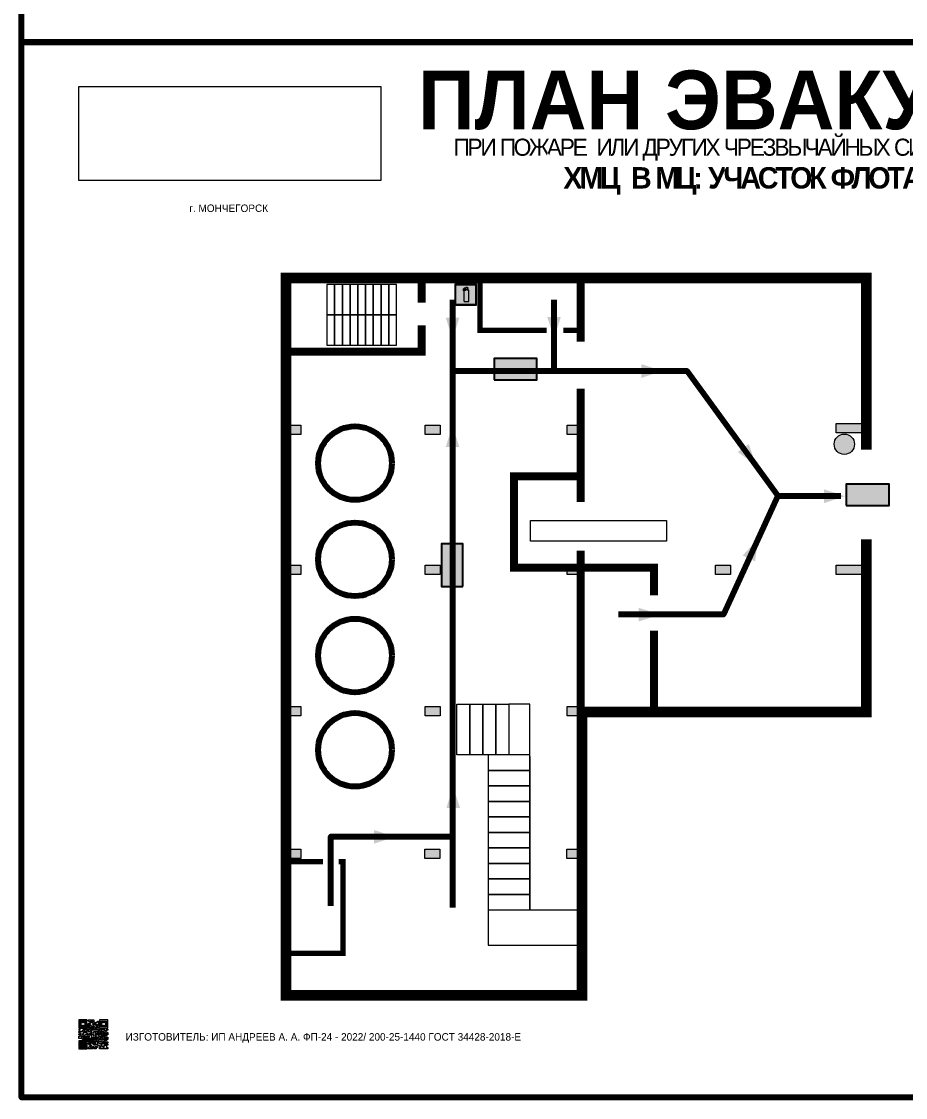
# Model space of a CAD drawing. Header units: millimetres. Extents: x 13114 to 67229, y 22859 to 38520.
# Drawn here: x 28271.5 to 28602.5, y 30103.8 to 30506.6 of the extents above; entities that cross this region are included whole.
import ezdxf

# ---------------------------------------------------------------- set-up
doc = ezdxf.new("R2010")
doc.units = ezdxf.units.MM
doc.layers.add('План_Штампы', color=7, linetype='Continuous')
doc.styles.add('обычный', font='arial.ttf')
picture_1 = doc.add_image_def('image1.jpg', size_in_pixel=(337, 105))

# ---------------------------------------------------------------- blocks, each defined once
blk = doc.blocks.new('QR')
at = {"lineweight": 0}
h = blk.add_hatch(color=256, dxfattribs=at)
h.dxf.hatch_style = 1
h.paths.add_polyline_path([(9241.16, 2687.38), (9242.01, 2687.38), (9242.01, 2687.83), (9241.59, 2687.83), (9241.59, 2688.68), (9239.45, 2688.68), (9239.45, 2688.25), (9239.86, 2688.25), (9239.86, 2687.83), (9240.29, 2687.83), (9240.29, 2688.25), (9241.16, 2688.25), (9241.16, 2687.83), (9240.29, 2687.83), (9240.29, 2687.38), (9239.45, 2687.38), (9239.45, 2685.22), (9238.57, 2685.22), (9238.57, 2684.8), (9239.02, 2684.8), (9239.02, 2684.37), (9238.13, 2684.37), (9238.13, 2683.92), (9239.02, 2683.92), (9239.02, 2683.5), (9239.44, 2683.5), (9239.44, 2682.64), (9239.87, 2682.64), (9239.87, 2682.18), (9239.44, 2682.18), (9239.44, 2682.64), (9238.13, 2682.64), (9238.13, 2681.76), (9237.71, 2681.76), (9237.71, 2682.64), (9238.13, 2682.64), (9238.13, 2683.07), (9237.27, 2683.07), (9237.27, 2683.51), (9237.71, 2683.51), (9237.71, 2684.37), (9238.13, 2684.37), (9238.13, 2685.22), (9237.71, 2685.22), (9237.71, 2684.8), (9237.28, 2684.8), (9237.28, 2684.38), (9235.98, 2684.38), (9235.98, 2683.92), (9236.4, 2683.92), (9236.4, 2683.49), (9236.84, 2683.49), (9236.84, 2683.07), (9236.4, 2683.07), (9236.4, 2682.64), (9235.98, 2682.64), (9235.98, 2681.76), (9237.29, 2681.76), (9237.29, 2681.33), (9239.43, 2681.33), (9239.43, 2681.76), (9240.74, 2681.76), (9240.74, 2683.05), (9239.87, 2683.05), (9239.87, 2683.5), (9240.29, 2683.5), (9240.29, 2683.91), (9240.74, 2683.91), (9240.74, 2684.81), (9240.29, 2684.81), (9240.29, 2684.79), (9240.29, 2684.37), (9239.45, 2684.37), (9239.45, 2684.8), (9239.87, 2684.8), (9239.87, 2685.21), (9240.74, 2685.21), (9240.74, 2686.1), (9240.29, 2686.1), (9240.29, 2685.64), (9239.86, 2685.64), (9239.86, 2686.95), (9240.29, 2686.95), (9240.29, 2686.52), (9240.74, 2686.52), (9240.74, 2686.1), (9241.16, 2686.1), (9241.16, 2686.53), (9241.59, 2686.53), (9241.59, 2686.1), (9242.02, 2686.1), (9242.02, 2685.21), (9241.59, 2685.21), (9241.59, 2686.1), (9241.16, 2686.1), (9241.16, 2685.21), (9240.74, 2685.21), (9240.74, 2684.81), (9242.89, 2684.81), (9242.89, 2685.22), (9242.47, 2685.22), (9242.47, 2686.11), (9242.89, 2686.11), (9242.89, 2686.52), (9242.46, 2686.52), (9242.46, 2686.95), (9242.89, 2686.95), (9242.89, 2686.52), (9243.32, 2686.52), (9243.32, 2688.26), (9242.9, 2688.26), (9242.9, 2687.83), (9242.47, 2687.83), (9242.47, 2687.38), (9242.01, 2687.38), (9242.01, 2686.94), (9241.16, 2686.94)])
h.paths.add_polyline_path([(9239.02, 2682.18), (9239.02, 2681.76), (9238.54, 2681.76), (9238.54, 2682.18)], flags=16)
h.paths.add_polyline_path([(9237.27, 2682.65), (9237.27, 2682.19), (9236.83, 2682.19), (9236.83, 2682.65)], flags=16)
h = blk.add_hatch(color=256, dxfattribs=at)
h.dxf.hatch_style = 1
h.paths.add_polyline_path([(9238.15, 2687.83), (9236.83, 2687.83), (9236.83, 2686.52), (9238.15, 2686.52)], flags=0)
h.paths.add_polyline_path([(9239.01, 2685.65), (9239.01, 2688.68), (9235.98, 2688.68), (9235.98, 2685.65)])
h.paths.add_polyline_path([(9236.41, 2686.1), (9236.41, 2688.26), (9238.56, 2688.26), (9238.56, 2686.1)], flags=16)
h.paths.add_polyline_path([(9236.83, 2686.52), (9236.83, 2687.83), (9238.15, 2687.83), (9238.15, 2686.52)], flags=0)
h = blk.add_hatch(color=256, dxfattribs=at)
h.dxf.hatch_style = 1
h.paths.add_polyline_path([(9243.32, 2686.11), (9242.89, 2686.11), (9242.89, 2685.64), (9243.32, 2685.64)])
h.paths.add_polyline_path([(9239.02, 2683.07), (9239.02, 2683.5), (9238.56, 2683.5), (9238.56, 2683.07)])
h.paths.add_polyline_path([(9236.4, 2684.8), (9236.4, 2685.22), (9235.98, 2685.22), (9235.98, 2684.8)])
h.paths.add_polyline_path([(9236.4, 2683.07), (9236.4, 2683.49), (9235.98, 2683.49), (9235.98, 2683.07)])
h = blk.add_hatch(color=256, dxfattribs=at)
h.dxf.hatch_style = 1
h.paths.add_polyline_path([(9238.15, 2686.52), (9238.15, 2687.83), (9236.83, 2687.83), (9236.83, 2686.52)])
h.paths.add_polyline_path([(9245.91, 2686.52), (9245.91, 2687.83), (9244.59, 2687.83), (9244.59, 2686.52)], flags=0)
h.paths.add_polyline_path([(9246.77, 2685.65), (9246.77, 2688.68), (9243.74, 2688.68), (9243.74, 2685.65)])
h.paths.add_polyline_path([(9244.17, 2686.1), (9244.17, 2688.26), (9246.32, 2688.26), (9246.32, 2686.1)], flags=16)
h.paths.add_polyline_path([(9244.59, 2686.52), (9244.59, 2687.83), (9245.91, 2687.83), (9245.91, 2686.52)], flags=0)
h = blk.add_hatch(color=256, dxfattribs=at)
h.dxf.hatch_style = 1
h.paths.add_polyline_path([(9240.75, 2681.76), (9240.75, 2681.35), (9241.17, 2681.35), (9241.17, 2681.76)])
h.paths.add_polyline_path([(9241.6, 2682.18), (9241.17, 2682.18), (9241.17, 2681.76), (9241.6, 2681.76)])
h.paths.add_polyline_path([(9242.47, 2681.34), (9242.47, 2682.19), (9242.02, 2682.19), (9242.02, 2681.76), (9241.6, 2681.76), (9241.6, 2681.34)])
h.paths.add_polyline_path([(9239.87, 2678.3), (9239.44, 2678.3), (9239.44, 2677.89), (9241.17, 2677.89), (9241.17, 2678.3), (9240.28, 2678.3), (9240.28, 2678.73), (9239.87, 2678.73)])
h.paths.add_polyline_path([(9240.75, 2678.73), (9240.75, 2679.19), (9240.28, 2679.19), (9240.28, 2678.73)])
h.paths.add_polyline_path([(9241.6, 2678.73), (9241.17, 2678.73), (9241.17, 2678.3), (9241.6, 2678.3)])
h.paths.add_polyline_path([(9242.02, 2678.3), (9241.6, 2678.3), (9241.6, 2677.89), (9242.48, 2677.89), (9242.48, 2678.31), (9242.9, 2678.31), (9242.9, 2678.73), (9242.02, 2678.73)])
h.paths.add_polyline_path([(9246.36, 2684.37), (9246.36, 2684.79), (9245.93, 2684.79), (9245.93, 2684.37)])
h.paths.add_polyline_path([(9246.78, 2685.2), (9246.36, 2685.2), (9246.36, 2684.79), (9246.78, 2684.79)])
h.paths.add_polyline_path([(9245.91, 2687.83), (9244.59, 2687.83), (9244.59, 2686.52), (9245.91, 2686.52)])
h = blk.add_hatch(color=256, dxfattribs=at)
h.dxf.hatch_style = 1
h.paths.add_polyline_path([(9243.32, 2682.64), (9243.32, 2683.07), (9244.62, 2683.07), (9244.62, 2684.37), (9243.74, 2684.37), (9243.74, 2684.8), (9244.62, 2684.8), (9244.62, 2684.37), (9245.48, 2684.37), (9245.48, 2685.22), (9243.32, 2685.22), (9243.32, 2683.5), (9242.89, 2683.5), (9242.89, 2683.06), (9242.01, 2683.06), (9242.01, 2683.91), (9242.47, 2683.91), (9242.47, 2683.5), (9242.89, 2683.5), (9242.89, 2684.38), (9241.59, 2684.38), (9241.59, 2683.91), (9240.74, 2683.91), (9240.74, 2683.05), (9241.59, 2683.05), (9241.59, 2682.64), (9242.47, 2682.64), (9242.47, 2682.19), (9242.91, 2682.19), (9242.91, 2681.34), (9242.48, 2681.34), (9242.48, 2680.91), (9242.91, 2680.91), (9242.91, 2679.17), (9243.75, 2679.17), (9243.75, 2678.73), (9244.2, 2678.73), (9244.2, 2678.3), (9243.75, 2678.3), (9243.75, 2677.88), (9246.78, 2677.88), (9246.78, 2678.3), (9246.35, 2678.3), (9246.35, 2679.19), (9245.48, 2679.19), (9245.48, 2678.31), (9245.05, 2678.31), (9245.05, 2678.73), (9244.62, 2678.73), (9244.62, 2679.19), (9244.2, 2679.19), (9244.2, 2679.61), (9245.05, 2679.61), (9245.05, 2680.46), (9245.48, 2680.46), (9245.48, 2681.34), (9245.04, 2681.34), (9245.04, 2681.76), (9244.63, 2681.76), (9244.63, 2682.19), (9244.21, 2682.19), (9244.21, 2681.76), (9243.32, 2681.76), (9243.32, 2682.19), (9244.21, 2682.19), (9244.21, 2682.64)])
h.paths.add_polyline_path([(9243.75, 2683.49), (9243.75, 2683.92), (9244.21, 2683.92), (9244.21, 2683.49)], flags=16)
h.paths.add_polyline_path([(9243.32, 2681.34), (9244.63, 2681.34), (9244.63, 2680.04), (9243.32, 2680.04)], flags=16)
h.paths.add_polyline_path([(9243.76, 2680.89), (9244.18, 2680.89), (9244.18, 2680.48), (9243.76, 2680.48)], flags=0)
h = blk.add_hatch(color=256, dxfattribs=at)
h.dxf.hatch_style = 1
h.paths.add_polyline_path([(9246.36, 2683.07), (9246.78, 2683.07), (9246.78, 2683.92), (9246.36, 2683.92), (9246.36, 2683.49), (9245.92, 2683.49), (9245.92, 2683.92), (9245.06, 2683.92), (9245.06, 2683.49), (9245.48, 2683.49), (9245.48, 2683.07), (9244.62, 2683.07), (9244.62, 2682.65), (9245.05, 2682.65), (9245.05, 2682.18), (9245.48, 2682.18), (9245.48, 2682.65), (9246.36, 2682.65)])
h.paths.add_polyline_path([(9246.78, 2682.18), (9246.36, 2682.18), (9246.36, 2681.75), (9245.92, 2681.75), (9245.92, 2682.18), (9245.48, 2682.18), (9245.48, 2681.34), (9245.48, 2681.34), (9245.94, 2681.34), (9245.94, 2680.91), (9246.36, 2680.91), (9246.36, 2681.34), (9246.78, 2681.34)])
h = blk.add_hatch(color=256, dxfattribs=at)
h.dxf.hatch_style = 1
h.paths.add_polyline_path([(9235.98, 2680.9), (9235.98, 2677.86), (9239.02, 2677.86), (9239.02, 2680.9)])
h.paths.add_polyline_path([(9238.57, 2680.48), (9238.57, 2678.32), (9236.41, 2678.32), (9236.41, 2680.48)], flags=16)
h.paths.add_polyline_path([(9238.15, 2680.05), (9238.15, 2678.74), (9236.83, 2678.74), (9236.83, 2680.05)], flags=0)
h = blk.add_hatch(color=256, dxfattribs=at)
h.dxf.hatch_style = 1
h.paths.add_polyline_path([(9238.15, 2680.05), (9236.83, 2680.05), (9236.83, 2678.74), (9238.15, 2678.74)])
h = blk.add_hatch(color=256, dxfattribs=at)
h.dxf.hatch_style = 1
h.paths.add_polyline_path([(9242.02, 2680.46), (9242.48, 2680.46), (9242.48, 2680.91), (9241.58, 2680.91), (9241.58, 2681.35), (9241.17, 2681.35), (9241.17, 2680.91), (9240.75, 2680.91), (9240.75, 2681.33), (9239.43, 2681.33), (9239.43, 2680.46), (9239.86, 2680.46), (9239.86, 2680.92), (9240.3, 2680.92), (9240.3, 2680.46), (9239.86, 2680.46), (9239.86, 2680.04), (9239.44, 2680.04), (9239.44, 2679.62), (9239.86, 2679.62), (9239.86, 2679.19), (9240.29, 2679.19), (9240.29, 2680.03), (9241.18, 2680.03), (9241.18, 2680.47), (9241.6, 2680.47), (9241.6, 2680.03), (9241.18, 2680.03), (9241.18, 2679.61), (9241.6, 2679.61), (9241.6, 2679.19), (9242.47, 2679.19), (9242.47, 2679.6), (9242.02, 2679.6)])
h = blk.add_hatch(color=256, dxfattribs=at)
h.dxf.hatch_style = 1
h.paths.add_polyline_path([(9244.18, 2680.48), (9244.18, 2680.89), (9243.76, 2680.89), (9243.76, 2680.48)])
h = blk.add_hatch(color=256, dxfattribs=at)
h.dxf.hatch_style = 1
h.paths.add_polyline_path([(9245.93, 2680.04), (9245.93, 2680.46), (9245.48, 2680.46), (9245.48, 2679.62), (9246.35, 2679.62), (9246.35, 2680.04)])
h.paths.add_polyline_path([(9246.78, 2680.04), (9246.78, 2680.46), (9246.35, 2680.46), (9246.35, 2680.04)])
h.paths.add_polyline_path([(9246.78, 2679.18), (9246.78, 2679.62), (9246.35, 2679.62), (9246.35, 2679.18)])
for points in [[(9237.71, 2685.22), (9238.13, 2685.22), (9238.13, 2684.37), (9237.71, 2684.37), (9237.71, 2683.51), (9237.27, 2683.51), (9237.27, 2683.07), (9238.13, 2683.07), (9238.13, 2682.64), (9237.71, 2682.64), (9237.71, 2681.76), (9238.13, 2681.76), (9238.13, 2682.64), (9239.44, 2682.64), (9239.44, 2683.5), (9239.02, 2683.5), (9239.02, 2683.07), (9238.56, 2683.07), (9238.56, 2683.5), (9239.02, 2683.5), (9239.02, 2683.92), (9238.13, 2683.92), (9238.13, 2684.37), (9239.02, 2684.37), (9239.02, 2684.8), (9238.57, 2684.8), (9238.57, 2685.22), (9239.45, 2685.22), (9239.45, 2687.38), (9240.29, 2687.38), (9240.29, 2687.83), (9239.86, 2687.83), (9239.86, 2688.25), (9239.45, 2688.25), (9239.45, 2688.68), (9241.59, 2688.68), (9241.59, 2687.83), (9242.01, 2687.83), (9242.01, 2687.38), (9242.47, 2687.38), (9242.47, 2687.83), (9242.9, 2687.83), (9242.9, 2688.26), (9243.32, 2688.26), (9243.32, 2686.52), (9242.89, 2686.52), (9242.89, 2686.11), (9243.32, 2686.11), (9243.32, 2685.64), (9242.89, 2685.64), (9242.89, 2686.11), (9242.47, 2686.11), (9242.47, 2685.22), (9242.89, 2685.22), (9242.89, 2684.81), (9240.74, 2684.81), (9240.74, 2683.91), (9241.59, 2683.91), (9241.59, 2684.38), (9242.89, 2684.38), (9242.89, 2683.5), (9242.47, 2683.5), (9242.47, 2683.91), (9242.01, 2683.91), (9242.01, 2683.06), (9242.89, 2683.06), (9242.89, 2683.5), (9243.32, 2683.5), (9243.32, 2685.22), (9245.48, 2685.22), (9245.48, 2684.37), (9244.62, 2684.37), (9244.62, 2683.07), (9245.48, 2683.07), (9245.48, 2683.49), (9245.06, 2683.49), (9245.06, 2683.92), (9245.92, 2683.92), (9245.92, 2683.49), (9246.36, 2683.49), (9246.36, 2683.92), (9246.78, 2683.92), (9246.78, 2683.07), (9246.36, 2683.07), (9246.36, 2682.65), (9245.48, 2682.65), (9245.48, 2682.18), (9245.92, 2682.18), (9245.92, 2681.75), (9246.36, 2681.75), (9246.36, 2682.18), (9246.78, 2682.18), (9246.78, 2681.34), (9246.36, 2681.34), (9246.36, 2680.91), (9245.94, 2680.91), (9245.94, 2681.34), (9245.48, 2681.34), (9245.48, 2680.46), (9245.93, 2680.46), (9245.93, 2680.04), (9246.35, 2680.04), (9246.35, 2680.46), (9246.78, 2680.46), (9246.78, 2680.04), (9246.78, 2680.04), (9246.35, 2680.04), (9246.35, 2679.62), (9246.78, 2679.62), (9246.78, 2679.18), (9246.35, 2679.18), (9246.35, 2678.3), (9246.78, 2678.3), (9246.78, 2677.88), (9243.75, 2677.88), (9243.75, 2678.3), (9244.2, 2678.3), (9244.2, 2678.73), (9243.75, 2678.73), (9243.75, 2679.17), (9242.91, 2679.17), (9242.91, 2680.91), (9242.48, 2680.91), (9242.48, 2680.46), (9242.02, 2680.46), (9242.02, 2679.6), (9242.47, 2679.6), (9242.47, 2679.19), (9241.6, 2679.19), (9241.6, 2679.61), (9241.18, 2679.61), (9241.18, 2680.03), (9240.29, 2680.03), (9240.29, 2679.19), (9240.75, 2679.19), (9240.75, 2678.73), (9240.28, 2678.73), (9240.28, 2678.3), (9241.17, 2678.3), (9241.17, 2678.73), (9241.6, 2678.73), (9241.6, 2678.3), (9242.02, 2678.3), (9242.02, 2678.73), (9242.9, 2678.73), (9242.9, 2678.31), (9242.48, 2678.31), (9242.48, 2677.89), (9241.6, 2677.89), (9241.6, 2678.3), (9241.17, 2678.3), (9241.17, 2677.89), (9239.44, 2677.89), (9239.44, 2678.3), (9239.87, 2678.3), (9239.87, 2678.73), (9240.28, 2678.73), (9240.28, 2679.19), (9240.29, 2679.19), (9239.86, 2679.19), (9239.86, 2679.62), (9239.44, 2679.62), (9239.44, 2680.04), (9239.86, 2680.04), (9239.86, 2680.46), (9239.43, 2680.46), (9239.43, 2681.33), (9237.29, 2681.33), (9237.29, 2681.76), (9235.98, 2681.76), (9235.98, 2682.64), (9236.4, 2682.64), (9236.4, 2683.07), (9235.98, 2683.07), (9235.98, 2683.49), (9236.4, 2683.49), (9236.4, 2683.92), (9235.98, 2683.92), (9235.98, 2684.38), (9237.28, 2684.38), (9237.28, 2684.8), (9237.71, 2684.8), (9237.71, 2685.22), (9237.92, 2685.22)], [(9240.74, 2686.1), (9240.74, 2686.52), (9240.29, 2686.52), (9240.29, 2686.95), (9239.86, 2686.95), (9239.86, 2685.64), (9240.29, 2685.64), (9240.29, 2686.1), (9240.74, 2686.1), (9240.74, 2686.52)], [(9240.74, 2683.05), (9240.74, 2681.76), (9239.43, 2681.76), (9239.43, 2681.33), (9240.75, 2681.33), (9240.75, 2681.35), (9240.75, 2680.91), (9241.17, 2680.91), (9241.17, 2681.35), (9241.58, 2681.35), (9241.58, 2680.91), (9242.48, 2680.91), (9242.48, 2681.34), (9242.91, 2681.34), (9242.91, 2682.19), (9242.47, 2682.19), (9242.47, 2682.64), (9241.59, 2682.64), (9241.59, 2683.05), (9240.74, 2683.05)], [(9240.74, 2685.21), (9239.87, 2685.21), (9239.87, 2684.8), (9239.45, 2684.8), (9239.45, 2684.37), (9240.29, 2684.37), (9240.29, 2684.79), (9240.29, 2684.81), (9240.74, 2684.81), (9240.74, 2685.21), (9239.87, 2685.21)], [(9240.74, 2683.91), (9240.29, 2683.91), (9240.29, 2683.5), (9239.87, 2683.5), (9239.87, 2683.05), (9240.74, 2683.05), (9240.74, 2683.91)], [(9241.6, 2681.76), (9242.02, 2681.76), (9242.02, 2682.19), (9242.47, 2682.19), (9242.47, 2681.34), (9241.6, 2681.34), (9241.6, 2681.76)], [(9244.62, 2683.07), (9243.32, 2683.07), (9243.32, 2682.64), (9244.21, 2682.64), (9244.21, 2682.19), (9243.32, 2682.19), (9243.32, 2681.76), (9244.21, 2681.76), (9244.21, 2682.19), (9244.63, 2682.19), (9244.63, 2681.76), (9245.04, 2681.76), (9245.04, 2681.34), (9245.48, 2681.34)], [(9244.62, 2684.37), (9244.62, 2684.8), (9243.74, 2684.8), (9243.74, 2684.37), (9244.62, 2684.37)], [(9245.48, 2682.18), (9245.05, 2682.18), (9245.05, 2682.65), (9244.62, 2682.65), (9244.62, 2683.07)], [(9245.48, 2682.18), (9245.48, 2681.34)], [(9239.86, 2680.46), (9239.86, 2680.92), (9240.3, 2680.92), (9240.3, 2680.46), (9239.86, 2680.46)], [(9245.48, 2680.46), (9245.05, 2680.46), (9245.05, 2679.61), (9244.2, 2679.61), (9244.2, 2679.19), (9244.62, 2679.19), (9244.62, 2678.73), (9245.05, 2678.73), (9245.05, 2678.31), (9245.48, 2678.31), (9245.48, 2679.19), (9246.35, 2679.19), (9246.35, 2679.07)], [(9246.35, 2679.62), (9245.48, 2679.62), (9245.48, 2680.46)], [(9245.48, 2680.46), (9245.48, 2679.62), (9246.35, 2679.62), (9246.35, 2680.04), (9245.93, 2680.04), (9245.93, 2680.46), (9245.48, 2680.46), (9245.48, 2679.62)], [(9246.35, 2679.62), (9246.35, 2679.18)]]:
    blk.add_lwpolyline(points, dxfattribs=at)
for points in [[(9235.98, 2685.65), (9239.01, 2685.65), (9239.01, 2688.68), (9235.98, 2688.68)], [(9236.41, 2688.26), (9238.56, 2688.26), (9238.56, 2686.1), (9236.41, 2686.1)], [(9236.83, 2687.83), (9238.15, 2687.83), (9238.15, 2686.52), (9236.83, 2686.52)], [(9240.29, 2687.83), (9241.16, 2687.83), (9241.16, 2688.25), (9240.29, 2688.25)], [(9240.29, 2688.25), (9241.16, 2688.25), (9241.16, 2687.83), (9240.29, 2687.83)], [(9241.16, 2686.1), (9240.74, 2686.1), (9240.74, 2685.21), (9241.16, 2685.21)], [(9242.01, 2687.38), (9241.16, 2687.38), (9241.16, 2686.94), (9242.01, 2686.94)], [(9241.16, 2687.38), (9242.01, 2687.38), (9242.01, 2686.94), (9241.16, 2686.94)], [(9241.16, 2686.53), (9241.59, 2686.53), (9241.59, 2686.1), (9241.16, 2686.1)], [(9241.59, 2686.1), (9242.02, 2686.1), (9242.02, 2685.21), (9241.59, 2685.21)], [(9242.89, 2686.52), (9242.46, 2686.52), (9242.46, 2686.95), (9242.89, 2686.95)], [(9243.74, 2685.65), (9246.77, 2685.65), (9246.77, 2688.68), (9243.74, 2688.68)], [(9244.17, 2688.26), (9246.32, 2688.26), (9246.32, 2686.1), (9244.17, 2686.1)], [(9244.59, 2687.83), (9245.91, 2687.83), (9245.91, 2686.52), (9244.59, 2686.52)], [(9235.98, 2684.8), (9236.4, 2684.8), (9236.4, 2685.22), (9235.98, 2685.22)], [(9236.4, 2683.07), (9236.84, 2683.07), (9236.84, 2683.49), (9236.4, 2683.49)], [(9236.83, 2682.19), (9237.27, 2682.19), (9237.27, 2682.65), (9236.83, 2682.65)], [(9238.54, 2682.18), (9239.02, 2682.18), (9239.02, 2681.76), (9238.54, 2681.76)], [(9239.44, 2682.64), (9239.87, 2682.64), (9239.87, 2682.18), (9239.44, 2682.18)], [(9241.17, 2682.18), (9241.6, 2682.18), (9241.6, 2681.76), (9241.17, 2681.76)], [(9243.75, 2683.92), (9244.21, 2683.92), (9244.21, 2683.49), (9243.75, 2683.49)], [(9245.93, 2684.79), (9246.36, 2684.79), (9246.36, 2684.37), (9245.93, 2684.37)], [(9246.36, 2685.2), (9246.78, 2685.2), (9246.78, 2684.79), (9246.36, 2684.79)], [(9235.98, 2677.86), (9239.02, 2677.86), (9239.02, 2680.9), (9235.98, 2680.9)], [(9236.41, 2680.48), (9238.57, 2680.48), (9238.57, 2678.32), (9236.41, 2678.32)], [(9236.83, 2680.05), (9238.15, 2680.05), (9238.15, 2678.74), (9236.83, 2678.74)], [(9240.75, 2681.76), (9241.17, 2681.76), (9241.17, 2681.35), (9240.75, 2681.35)], [(9241.18, 2680.03), (9241.6, 2680.03), (9241.6, 2680.47), (9241.18, 2680.47)], [(9243.32, 2680.04), (9244.63, 2680.04), (9244.63, 2681.34), (9243.32, 2681.34)], [(9243.76, 2680.89), (9244.18, 2680.89), (9244.18, 2680.48), (9243.76, 2680.48)]]:
    blk.add_lwpolyline(points, close=True, dxfattribs=at)
blk = doc.blocks.new('A$C7B4425F7')
at = {"true_color": 0xffffff}
blk.add_hatch(color=7, dxfattribs=at).paths.add_polyline_path([(0, 0), (-16, 0), (-16, -8), (0, -8)])
h = blk.add_hatch(color=126)
h.paths.add_polyline_path([(-0.2, -0.2), (-15.8, -0.2), (-15.8, -7.8), (-0.2, -7.8)])
h.paths.add_polyline_path([(-11.76, -2.03), (-11.76, -3.66), (-11.17, -3.66, -0.568275), (-11.17, -6.18), (-12.58, -6.18), (-12.58, -2.03)], flags=16)
h.paths.add_polyline_path([(-13.33, -4.12, -0.495768), (-13.59, -6.18), (-15.03, -6.18), (-15.03, -2.03), (-13.59, -2.03, -0.487973)], flags=16)
h.paths.add_polyline_path([(-10.25, -2.03), (-9.48, -2.03), (-9.48, -6.18), (-10.25, -6.18)], flags=16)
h.paths.add_polyline_path([(-13.84, -3.69), (-14.24, -3.69), (-14.24, -3.03), (-13.9, -3.03, -0.692621)], flags=0)
h.paths.add_polyline_path([(-9.15, -2.03), (-8.4, -2.03), (-8.04, -3.07), (-7.68, -2.03), (-6.93, -2.03), (-7.64, -4.1), (-6.93, -6.18), (-7.68, -6.18), (-8.04, -5.14), (-8.4, -6.18), (-9.15, -6.18), (-8.44, -4.1)], flags=16)
h.paths.add_polyline_path([(-11.76, -4.46), (-11.42, -4.46, -0.692621), (-11.36, -5.12), (-11.76, -5.12)], flags=0)
h.paths.add_polyline_path([(-13.9, -5.2), (-14.24, -5.2), (-14.24, -4.55), (-13.84, -4.55, -0.708038)], flags=0)
edge = h.paths.add_edge_path(flags=16)
edge.add_ellipse((-5.51, -4.08), major_axis=(0, 2.05), ratio=0.586184, start_angle=0, end_angle=360)
edge = h.paths.add_edge_path(flags=0)
edge.add_ellipse((-5.51, -4.08), major_axis=(0, 1.14), ratio=0.454828, start_angle=0, end_angle=360)
h.paths.add_polyline_path([(-4.13, -4.96, 0.377264), (-3.48, -4.52, 0.0555), (-3.16, -2.03), (-1.66, -2.03), (-1.66, -4.96), (-0.96, -4.96), (-0.96, -7.01), (-1.75, -7.01), (-1.75, -6.18), (-3.3, -6.18), (-3.3, -7.02), (-4.13, -7.02)], flags=16)
h.paths.add_polyline_path([(-2.73, -2.91), (-2.28, -2.91), (-2.28, -4.96), (-3.05, -4.96, 0.079136)], flags=0)
at = {"color": 126}
blk.add_lwpolyline([(-16, -8), (0, -8), (0, 0), (-16, 0)], close=True, dxfattribs=at)
blk = doc.blocks.new('A$C32E8229D')
at = {"true_color": 0xffffff}
blk.add_hatch(color=7, dxfattribs=at).paths.add_polyline_path([(0, 0), (0, -8), (16, -8), (16, 0)])
h = blk.add_hatch(color=126)
h.paths.add_polyline_path([(0.2, -0.2), (15.8, -0.2), (15.8, -7.8), (0.2, -7.8)])
h.paths.add_polyline_path([(13.49, -2.05), (12.08, -2.05), (11.37, -2.63, 0.162397), (11.29, -2.84), (11.29, -3.63), (10.35, -3.63), (10.35, -4.05), (11.68, -4.05), (11.68, -3.48), (12.26, -4.28), (11.29, -5.1), (11.29, -6.78), (11.85, -6.78), (11.85, -5.44), (12.8, -4.64), (12.8, -5.94), (14.46, -5.94), (14.46, -5.39), (13.45, -5.39), (13.45, -3.97), (12.46, -2.59), (13.15, -2.59), (13.69, -3.34), (14.18, -3)], flags=16)
h.paths.add_polyline_path([(10.74, -1.82, 1), (11.8, -1.82, 1)], flags=16)
h.paths.add_polyline_path([(9.39, -3.59), (5.99, -3.59), (6.56, -3.03), (5.91, -3.03), (5.1, -3.83), (5.91, -4.64), (6.56, -4.64), (5.99, -4.09), (9.39, -4.09)], flags=16)
h.paths.add_polyline_path([(4.29, -1.08), (1.72, -1.08), (1.72, -6.6), (4.29, -6.6)], flags=16)
at = {"color": 126}
blk.add_lwpolyline([(16, -8), (0, -8), (0, 0), (16, 0)], close=True, dxfattribs=at)
blk = doc.blocks.new('A$C3AD82952')
at = {"true_color": 0xf5f5ff}
h = blk.add_hatch(color=7, dxfattribs=at)
h.dxf.hatch_style = 1
h.paths.add_polyline_path([(8.21, 8.73, 0.414214), (7.89, 9.05), (7.22, 9.05), (7.22, 9.92), (7.59, 9.92, 1), (7.57, 10.36), (7.22, 10.36), (7.22, 10.6), (6.43, 10.6), (6.43, 10.36), (6.01, 10.36), (4.74, 9.59), (4.74, 8.69), (4.98, 8.73), (4.98, 9.26), (6.12, 9.91), (6.43, 9.91), (6.43, 9.05), (5.76, 9.05, 0.414214), (5.44, 8.73), (5.44, 2.2), (8.21, 2.2)], flags=0)
h.paths.add_polyline_path([(12.8, 12.8), (0, 12.8), (0, 0), (12.8, 0)])
h.paths.add_polyline_path([(0.51, 12.29), (12.29, 12.29), (12.29, 0.51), (0.51, 0.51)], flags=16)
h.paths.add_polyline_path([(4.74, 9.59), (6.01, 10.36), (6.43, 10.36), (6.43, 10.6), (7.22, 10.6), (7.22, 10.36), (7.59, 10.36, -0.94586), (7.59, 9.92), (7.22, 9.92), (7.22, 9.05), (7.89, 9.05, -0.414214), (8.21, 8.73), (8.21, 2.2), (5.44, 2.2), (5.44, 8.73, -0.414214), (5.76, 9.05), (6.43, 9.05), (6.43, 9.91), (6.12, 9.91), (4.98, 9.26), (4.98, 8.73), (4.74, 8.69)], flags=0)
h = blk.add_hatch(color=242)
h.dxf.hatch_style = 1
h.paths.add_polyline_path([(12.29, 12.29), (0.51, 12.29), (0.51, 0.51), (12.29, 0.51)])
h.paths.add_polyline_path([(4.74, 8.69), (4.74, 9.59), (6.01, 10.36), (6.43, 10.36), (6.43, 10.6), (7.22, 10.6), (7.22, 10.36), (7.59, 10.36, -0.94586), (7.59, 9.92), (7.22, 9.92), (7.22, 9.05), (7.89, 9.05, -0.414214), (8.21, 8.73), (8.21, 2.2), (5.44, 2.2), (5.44, 8.73, -0.414214), (5.76, 9.05), (6.43, 9.05), (6.43, 9.91), (6.12, 9.91), (4.98, 9.26), (4.98, 8.73)], flags=16)
h = blk.add_hatch(color=7, dxfattribs=at)
h.dxf.hatch_style = 1
h.paths.add_polyline_path([(8.21, 8.73, 0.414214), (7.89, 9.05), (7.22, 9.05), (7.22, 9.92), (7.59, 9.92, 1), (7.57, 10.36), (7.22, 10.36), (7.22, 10.6), (6.43, 10.6), (6.43, 10.36), (6.01, 10.36), (4.74, 9.59), (4.74, 8.69), (4.98, 8.73), (4.98, 9.26), (6.12, 9.91), (6.43, 9.91), (6.43, 9.05), (5.76, 9.05, 0.414214), (5.44, 8.73), (5.44, 2.2), (8.21, 2.2)])
at = {"color": 242, "lineweight": 5}
for p, q in [((0, 0), (0, 12.8)), ((0, 12.8), (12.8, 12.8)), ((6.01, 10.36), (4.74, 9.59)), ((4.74, 9.59), (4.74, 8.69)), ((4.74, 8.69), (4.98, 8.73)), ((4.98, 9.26), (6.12, 9.91)), ((4.98, 8.73), (4.98, 9.26)), ((5.44, 2.2), (5.44, 8.73)), ((5.76, 9.05), (6.43, 9.05)), ((6.01, 10.36), (6.43, 10.36)), ((6.12, 9.91), (6.43, 9.91)), ((7.22, 10.6), (6.43, 10.6)), ((6.43, 10.6), (6.43, 10.36)), ((6.43, 9.91), (6.43, 9.05)), ((7.22, 10.36), (7.22, 10.6)), ((7.59, 10.36), (7.22, 10.36)), ((7.22, 9.05), (7.22, 9.92)), ((7.59, 9.92), (7.22, 9.92)), ((7.89, 9.05), (7.22, 9.05)), ((8.21, 2.2), (8.21, 8.73)), ((12.8, 0), (12.8, 12.8)), ((0, 0), (12.8, 0)), ((5.44, 2.2), (8.21, 2.2))]:
    blk.add_line(p, q, dxfattribs=at)
blk.add_lwpolyline([(0.51, 12.29), (12.29, 12.29), (12.29, 0.51), (0.51, 0.51)], close=True, dxfattribs=at)
for centre, radius, start, end in [((5.76, 8.73), 0.32, 90, 180), ((7.58, 10.14), 0.223, 273.18746, 86.81254), ((7.89, 8.73), 0.32, 0, 90)]:
    blk.add_arc(centre, radius, start, end, dxfattribs=at)
blk = doc.blocks.new('A$C7B8C2D5B')
at = {"lineweight": 0}
h = blk.add_hatch(color=5, dxfattribs=at)
h.dxf.hatch_style = 1
h.paths.add_polyline_path([(1.4, -3.02, 1), (-2.11, -3.02, 1)])
at = {"color": 5, "lineweight": 0}
blk.add_circle((-0.36, -3.02), 1.75, dxfattribs=at)

msp = doc.modelspace()

# ---------------------------------------------------------------- hatches: boundary and pattern name
at = {"lineweight": 0}
h = msp.add_hatch(color=256, dxfattribs=at)
h.dxf.hatch_style = 1
h.paths.add_polyline_path([(28376.15, 30352.01), (28376.15, 30355.48), (28370.53, 30355.48), (28370.53, 30352.01)])
h = msp.add_hatch(color=256, dxfattribs=at)
h.dxf.hatch_style = 1
h.paths.add_polyline_path([(28428.28, 30352.01), (28428.28, 30355.48), (28422.66, 30355.48), (28422.66, 30352.01)])
h = msp.add_hatch(color=256, dxfattribs=at)
h.dxf.hatch_style = 1
h.paths.add_polyline_path([(28481.44, 30352.01), (28481.44, 30355.48), (28475.82, 30355.48), (28475.82, 30352.01)])
h = msp.add_hatch(color=256, dxfattribs=at)
h.dxf.hatch_style = 1
h.paths.add_polyline_path([(28586.7, 30352.65), (28586.7, 30356.12), (28576.58, 30356.12), (28576.58, 30352.65)])
h = msp.add_hatch(color=256, dxfattribs=at)
h.dxf.hatch_style = 1
h.paths.add_polyline_path([(28376.15, 30299.55), (28376.15, 30303.03), (28370.53, 30303.03), (28370.53, 30299.55)])
h = msp.add_hatch(color=256, dxfattribs=at)
h.dxf.hatch_style = 1
h.paths.add_polyline_path([(28428.28, 30299.55), (28428.28, 30303.03), (28422.66, 30303.03), (28422.66, 30299.55)])
h = msp.add_hatch(color=256, dxfattribs=at)
h.dxf.hatch_style = 1
h.paths.add_polyline_path([(28481.44, 30299.55), (28481.44, 30303.03), (28475.82, 30303.03), (28475.82, 30299.55)])
h = msp.add_hatch(color=256, dxfattribs=at)
h.dxf.hatch_style = 1
h.paths.add_polyline_path([(28536.99, 30299.55), (28536.99, 30303.03), (28531.37, 30303.03), (28531.37, 30299.55)])
h = msp.add_hatch(color=256, dxfattribs=at)
h.dxf.hatch_style = 1
h.paths.add_polyline_path([(28586.7, 30299.55), (28586.7, 30303.03), (28576.58, 30303.03), (28576.58, 30299.55)])
h = msp.add_hatch(color=256, dxfattribs=at)
h.dxf.hatch_style = 1
h.paths.add_polyline_path([(28376.15, 30246.65), (28376.15, 30250.12), (28370.53, 30250.12), (28370.53, 30246.65)])
h = msp.add_hatch(color=256, dxfattribs=at)
h.dxf.hatch_style = 1
h.paths.add_polyline_path([(28428.28, 30246.65), (28428.28, 30250.12), (28422.66, 30250.12), (28422.66, 30246.65)])
h = msp.add_hatch(color=256, dxfattribs=at)
h.dxf.hatch_style = 1
h.paths.add_polyline_path([(28481.44, 30246.65), (28481.44, 30250.12), (28475.82, 30250.12), (28475.82, 30246.65)])
h = msp.add_hatch(color=256, dxfattribs=at)
h.dxf.hatch_style = 1
h.paths.add_polyline_path([(28376.07, 30193.35), (28376.07, 30196.82), (28370.45, 30196.82), (28370.45, 30193.35)])
h = msp.add_hatch(color=256, dxfattribs=at)
h.dxf.hatch_style = 1
h.paths.add_polyline_path([(28428.2, 30193.35), (28428.2, 30196.82), (28422.58, 30196.82), (28422.58, 30193.35)])
h = msp.add_hatch(color=256, dxfattribs=at)
h.dxf.hatch_style = 1
h.paths.add_polyline_path([(28481.36, 30193.35), (28481.36, 30196.82), (28475.74, 30196.82), (28475.74, 30193.35)])

# ---------------------------------------------------------------- linework, layer by layer
at = {"color": 1, "lineweight": 100}
for points in [[(28271.52, 30893.84), (28871.52, 30893.84), (28871.52, 30498.84), (28271.52, 30498.84)], [(28271.52, 30498.84), (28871.52, 30498.84), (28871.52, 30103.84), (28271.52, 30103.84)]]:
    msp.add_lwpolyline(points, close=True, dxfattribs=at)
at = {"lineweight": 100}
for points, const_width in [([(28587.81, 30346.28), (28587.81, 30410.51), (28370.53, 30410.51), (28370.53, 30142.1), (28481.4, 30142.1), (28481.4, 30248.14), (28587.81, 30248.14), (28587.81, 30312.71)], 4), ([(28421.36, 30409.99), (28421.36, 30401.32)], 3), ([(28480.85, 30386.79), (28480.85, 30410.51)], 3), ([(28421.36, 30392.87), (28421.36, 30382.96), (28369.74, 30382.96)], 3), ([(28480.85, 30326.73), (28480.85, 30369.15)], 3), ([(28480.49, 30336.29), (28455.9, 30336.29), (28455.9, 30302.13), (28508.39, 30302.13), (28508.39, 30291.85)], 3), ([(28480.85, 30248.14), (28480.85, 30308.48)], 3), ([(28508.39, 30278.61), (28508.39, 30249.07)], 3)]:
    msp.add_lwpolyline(points, dxfattribs=dict(at, const_width=const_width))
at = {"lineweight": 0, "const_width": 2}
for points in [[(28468.13, 30391.02), (28443.14, 30391.02), (28443.14, 30411.11)], [(28480.97, 30391.02), (28474.38, 30391.02)], [(28370.3, 30157.77), (28391.94, 30157.77), (28391.94, 30192.1), (28390.23, 30192.1)], [(28384.39, 30192.1), (28371.68, 30192.1)]]:
    msp.add_lwpolyline(points, dxfattribs=at)
at = {"lineweight": 0}
for points in [[(28385.87, 30396.76), (28388.77, 30396.76), (28388.77, 30408.16), (28385.87, 30408.16)], [(28388.77, 30396.76), (28391.66, 30396.76), (28391.66, 30408.16), (28388.77, 30408.16)], [(28391.66, 30396.76), (28394.56, 30396.76), (28394.56, 30408.16), (28391.66, 30408.16)], [(28394.56, 30396.76), (28397.45, 30396.76), (28397.45, 30408.16), (28394.56, 30408.16)], [(28397.45, 30396.76), (28400.35, 30396.76), (28400.35, 30408.16), (28397.45, 30408.16)], [(28400.35, 30396.76), (28403.24, 30396.76), (28403.24, 30408.16), (28400.35, 30408.16)], [(28403.24, 30396.76), (28406.14, 30396.76), (28406.14, 30408.16), (28403.24, 30408.16)], [(28406.14, 30396.76), (28409.03, 30396.76), (28409.03, 30408.16), (28406.14, 30408.16)], [(28409.03, 30396.76), (28411.93, 30396.76), (28411.93, 30408.16), (28409.03, 30408.16)], [(28385.87, 30385.36), (28388.77, 30385.36), (28388.77, 30396.76), (28385.87, 30396.76)], [(28388.77, 30385.36), (28391.66, 30385.36), (28391.66, 30396.76), (28388.77, 30396.76)], [(28391.66, 30385.36), (28394.56, 30385.36), (28394.56, 30396.76), (28391.66, 30396.76)], [(28394.56, 30385.36), (28397.45, 30385.36), (28397.45, 30396.76), (28394.56, 30396.76)], [(28397.45, 30385.36), (28400.35, 30385.36), (28400.35, 30396.76), (28397.45, 30396.76)], [(28400.35, 30385.36), (28403.24, 30385.36), (28403.24, 30396.76), (28400.35, 30396.76)], [(28403.24, 30385.36), (28406.14, 30385.36), (28406.14, 30396.76), (28403.24, 30396.76)], [(28406.14, 30385.36), (28409.03, 30385.36), (28409.03, 30396.76), (28406.14, 30396.76)], [(28409.03, 30385.36), (28411.93, 30385.36), (28411.93, 30396.76), (28409.03, 30396.76)], [(28376.15, 30355.48), (28376.15, 30352.01), (28370.53, 30352.01), (28370.53, 30355.48)], [(28428.28, 30355.48), (28428.28, 30352.01), (28422.66, 30352.01), (28422.66, 30355.48)], [(28481.44, 30355.48), (28481.44, 30352.01), (28475.82, 30352.01), (28475.82, 30355.48)], [(28586.7, 30356.12), (28586.7, 30352.65), (28576.58, 30352.65), (28576.58, 30356.12)], [(28462.1, 30319.83), (28512.96, 30319.83), (28512.96, 30312), (28462.1, 30312)], [(28376.15, 30303.03), (28376.15, 30299.55), (28370.53, 30299.55), (28370.53, 30303.03)], [(28428.28, 30303.03), (28428.28, 30299.55), (28422.66, 30299.55), (28422.66, 30303.03)], [(28481.44, 30303.03), (28481.44, 30299.55), (28475.82, 30299.55), (28475.82, 30303.03)], [(28536.99, 30303.03), (28536.99, 30299.55), (28531.37, 30299.55), (28531.37, 30303.03)], [(28586.7, 30303.03), (28586.7, 30299.55), (28576.58, 30299.55), (28576.58, 30303.03)], [(28376.15, 30250.12), (28376.15, 30246.65), (28370.53, 30246.65), (28370.53, 30250.12)], [(28428.28, 30250.12), (28428.28, 30246.65), (28422.66, 30246.65), (28422.66, 30250.12)], [(28439.36, 30251.07), (28439.36, 30232.09), (28434.5, 30232.09), (28434.5, 30251.07)], [(28444.23, 30251.07), (28444.23, 30232.09), (28439.36, 30232.09), (28439.36, 30251.07)], [(28449.1, 30251.07), (28449.1, 30232.09), (28444.23, 30232.09), (28444.23, 30251.07)], [(28453.96, 30251.07), (28453.96, 30232.09), (28449.1, 30232.09), (28449.1, 30251.07)], [(28481.44, 30250.12), (28481.44, 30246.65), (28475.82, 30246.65), (28475.82, 30250.12)], [(28446.2, 30226.26), (28461.8, 30226.26), (28461.8, 30232.06), (28446.2, 30232.06)], [(28446.2, 30220.46), (28461.8, 30220.46), (28461.8, 30226.26), (28446.2, 30226.26)], [(28446.2, 30214.66), (28461.8, 30214.66), (28461.8, 30220.46), (28446.2, 30220.46)], [(28446.2, 30208.86), (28461.8, 30208.86), (28461.8, 30214.66), (28446.2, 30214.66)], [(28446.2, 30203.05), (28461.8, 30203.05), (28461.8, 30208.86), (28446.2, 30208.86)], [(28446.2, 30197.25), (28461.8, 30197.25), (28461.8, 30203.05), (28446.2, 30203.05)], [(28376.07, 30196.82), (28376.07, 30193.35), (28370.45, 30193.35), (28370.45, 30196.82)], [(28428.2, 30196.82), (28428.2, 30193.35), (28422.58, 30193.35), (28422.58, 30196.82)], [(28446.2, 30191.45), (28461.8, 30191.45), (28461.8, 30197.25), (28446.2, 30197.25)], [(28481.36, 30196.82), (28481.36, 30193.35), (28475.74, 30193.35), (28475.74, 30196.82)], [(28446.2, 30185.65), (28461.8, 30185.65), (28461.8, 30191.45), (28446.2, 30191.45)], [(28446.2, 30179.85), (28461.8, 30179.85), (28461.8, 30185.65), (28446.2, 30185.65)], [(28446.2, 30174.05), (28461.8, 30174.05), (28461.8, 30179.85), (28446.2, 30179.85)]]:
    msp.add_lwpolyline(points, close=True, dxfattribs=at)
at = {"color": 126, "lineweight": 100, "true_color": 0x008754}
for points in [[(28432.99, 30375.78), (28432.99, 30402.34)], [(28470.95, 30375.78), (28470.95, 30402.34)], [(28432.99, 30174.97), (28432.99, 30375.78), (28520.69, 30375.78), (28554.74, 30329.09), (28534.36, 30284.65), (28495.03, 30284.65)], [(28554.74, 30329.09), (28578.35, 30329.09)], [(28387.33, 30175.58), (28387.33, 30201.51), (28432.99, 30201.51)]]:
    msp.add_lwpolyline(points, dxfattribs=at)
at = {"lineweight": 0}
for points in [[(28461.8, 30231.42), (28461.8, 30251.07), (28453.96, 30251.07)], [(28446.2, 30231.42), (28446.2, 30160.85), (28480.79, 30160.85)], [(28461.8, 30231.42), (28461.8, 30174.05), (28480.66, 30174.05)]]:
    msp.add_lwpolyline(points, dxfattribs=at)
at = {"lineweight": 100}
for centre in [(28396.38, 30341.27), (28396.38, 30305.26), (28396.38, 30269.25), (28396.38, 30233.98)]:
    msp.add_circle(centre, 13.79, dxfattribs=at)
at = {"layer": 'План_Штампы', "color": 126, "true_color": 0x008754}
for points in [[(28430.34, 30395.73), (28435.48, 30395.71), (28432.93, 30387.83)], [(28468.34, 30395.97), (28473.47, 30395.96), (28470.93, 30388.08)], [(28503.63, 30373.18), (28503.64, 30378.31), (28511.52, 30375.77)], [(28435.48, 30347.27), (28430.34, 30347.29), (28432.89, 30355.16)], [(28539.7, 30345.42), (28543.86, 30348.42), (28546.43, 30340.55)], [(28572.03, 30326.32), (28572.04, 30331.45), (28579.92, 30328.91)], [(28546.2, 30304.53), (28541.55, 30306.7), (28547.17, 30312.78)], [(28502.63, 30282), (28502.65, 30287.13), (28510.53, 30284.59)], [(28435.72, 30212.13), (28430.58, 30212.14), (28433.13, 30220.02)], [(28403.48, 30198.82), (28403.49, 30203.95), (28411.37, 30201.41)]]:
    msp.add_solid(points, dxfattribs=at)

# ---------------------------------------------------------------- block references
for name, p, xscale, yscale, zscale in [('A$C3AD82952', (28433.88, 30400.37), 0.625, 0.625, 0.625), ('A$C7B8C2D5B', (28580.39, 30354.91), 2.177419353276491, 2.177419353276491, 2.177419353276491)]:
    msp.add_blockref(name, p, dxfattribs=dict(xscale=xscale, yscale=yscale, zscale=zscale))
at = {"color": 22, "lineweight": 100, "true_color": 0xbb1e10}
msp.add_blockref('QR', (19057.03, 27444.19), dxfattribs=at)
at = {"layer": 'План_Штампы', "color": 126, "true_color": 0x008754, "xscale": -1}
msp.add_blockref('A$C32E8229D', (28464.48, 30380.46), dxfattribs=at)
at = {"layer": 'План_Штампы'}
msp.add_blockref('A$C7B4425F7', (28596.33, 30333.42), dxfattribs=at)
at = {"layer": 'План_Штампы', "color": 126, "true_color": 0x008754, "xscale": -1, "rotation": 90}
msp.add_blockref('A$C32E8229D', (28428.79, 30311.07), dxfattribs=at)

# ---------------------------------------------------------------- texts
at = {"lineweight": 0, "style": 'обычный'}
for s, insert, char_height, width, attachment_point in [('{\\fProxima Nova Rg|b1|i0|c204|p2;ПЛАН ЭВАКУАЦИИ}', (28420.02, 30488.22), 22, 493.8901, 1), ('\\pi-8.4,l8.4,t8.4;{\\fProxima Nova Rg|b0|i0|c204|p2;г. МОНЧЕГОРСК\\H1.1997x; }', (28349.09, 30436.65), 2.8, 126.6484, 5), ('\\pi-8.4,l8.4,t8.4;{\\fProxima Nova Rg|b0|i0|c204|p2;ИЗГОТОВИТЕЛЬ: ИП АНДРЕЕВ А. А.\\fProxima Nova Rg|b0|i0|c0|p2; \\fProxima Nova Rg|b0|i0|c204|p2;ФП-24 - 2022/ 200-25-1440 ГОСТ 34428-2018-Е\\H1.2266x; }', (28384.53, 30126.12), 2.8, 191.3484, 5)]:
    msp.add_mtext(s, dxfattribs=dict(at, insert=insert, char_height=char_height, width=width, attachment_point=attachment_point))
at = {"color": 0, "lineweight": 0, "insert": (28570.7, 30462.89), "char_height": 8, "width": 449.2158, "attachment_point": 5, "style": 'обычный'}
msp.add_mtext('{\\fArial Black|b1|i0|c204|p34;\\H2x;\\T0.85;  \\fArial Narrow|b0|i0|c204|p34;\\H0.8x;\\W0.9;\\P\\fProxima Nova Rg|b0|i0|c204|p2;\\H0.5x;\\W1;\\C256;ПРИ ПОЖАРЕ  ИЛИ ДРУГИХ ЧРЕЗВЫЧАЙНЫХ СИТУАЦИЯХ  ИЗ ПОМЕЩЕНИЙ \\fProxima Nova Rg|b1|i0|c204|p2;\\H1.25x;\\PХМЦ  В МЦ: УЧАСТОК ФЛОТАЦИИ  1 ЭТАЖ}', dxfattribs=at)

# ---------------------------------------------------------------- pictures from other files: only their frames are drawn
at = {"color": 7, "lineweight": 0, "true_color": 0xf5f5ff}
image = msp.add_image(picture_1, insert=(28293.01, 30447), size_in_units=(113.11, 35.24), dxfattribs=at)
image.dxf.flags = 7

doc.saveas('drawing.dxf')
